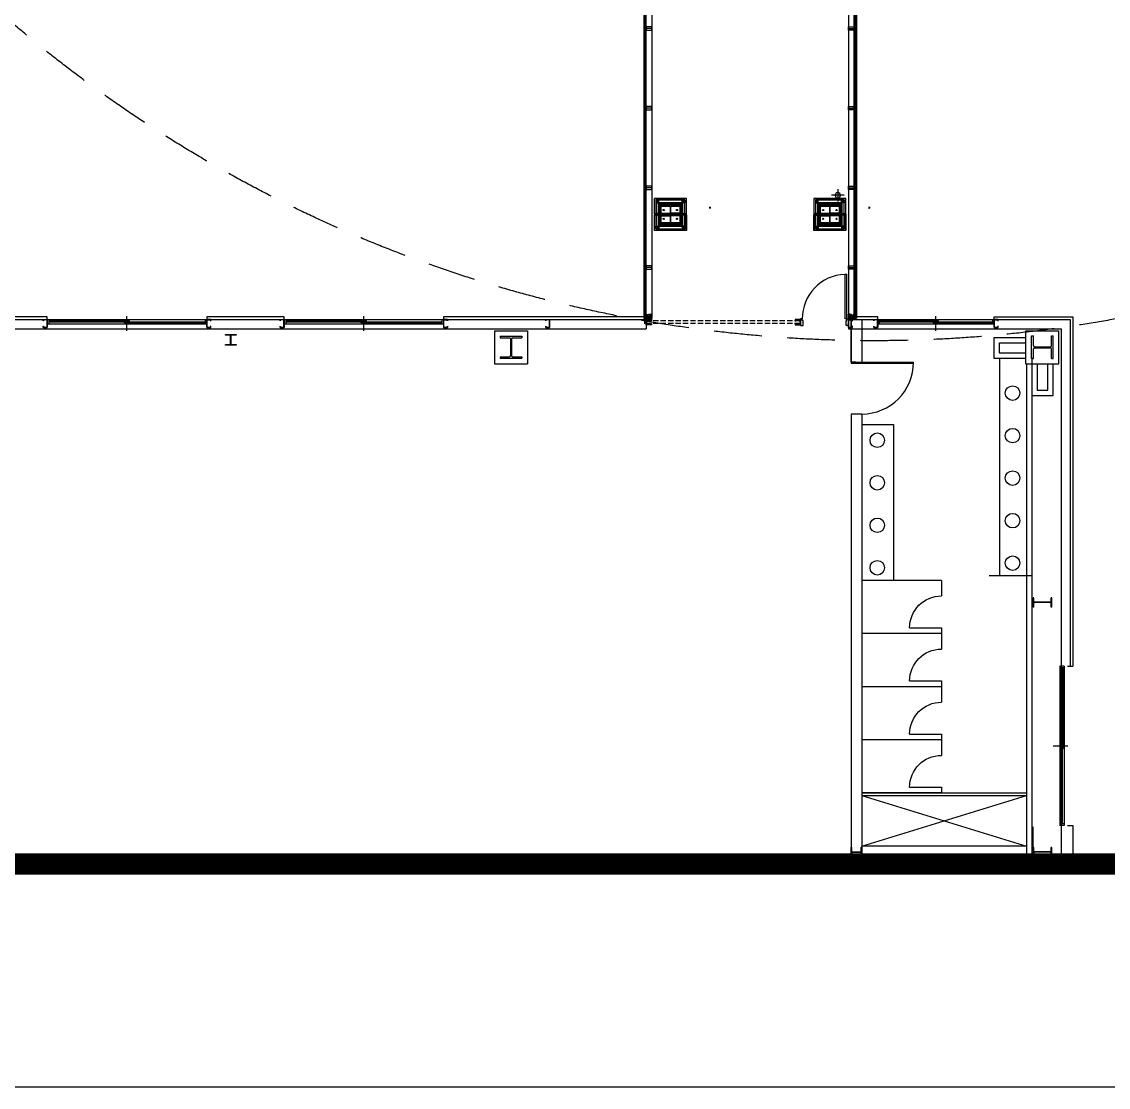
# Model space of a CAD drawing. Header units: millimetres. Extents: x 0 to 168200, y 0 to 118800.
# Drawn here: x 93320 to 113763, y 0 to 20051 of the extents above; entities that cross this region are included whole.
import ezdxf

# ---------------------------------------------------------------- set-up
doc = ezdxf.new("R2010")
doc.units = ezdxf.units.MM
doc.header["$LTSCALE"] = 200
for name, pattern in [('CEN-GAUN', [32.2, 30, -1, 0.2, -1]), ('DASH', [0.35, 0.25, -0.1]), ('HID', [2.3, 1.5, -0.8]), ('HIDDEN', [0.375, 0.25, -0.125])]:
    doc.linetypes.add(name, pattern=pattern)
for name, color, linetype in [('A-SCREW', 8, 'Continuous'), ('BACK', 8, 'Continuous'), ('CEN', 1, 'CEN-GAUN'), ('DIM', 7, 'Continuous'), ('XR-SHEET$0$XREF-Form$0$SHT', 5, 'Continuous')]:
    doc.layers.add(name, color=color, linetype=linetype)
doc.layers.add('XR-SHEET$0$XREF-Form$0$TEMP', color=171, linetype='Continuous', plot=False)

# ---------------------------------------------------------------- blocks, each defined once
blk = doc.blocks.new('XR-SHEET')
at = {"layer": 'XR-SHEET$0$XREF-Form$0$SHT'}
blk.add_lwpolyline([(0, 594), (841, 594), (841, 0), (0, 0)], close=True, dxfattribs=at)
at = {"layer": 'XR-SHEET$0$XREF-Form$0$SHT', "const_width": 2}
blk.add_lwpolyline([(46.5, 573), (819.5, 573), (819.5, 21), (46.5, 21)], close=True, dxfattribs=at)
at = {"layer": 'XR-SHEET$0$XREF-Form$0$TEMP'}
blk.add_line((561.75, 21), (561.75, 24.5), dxfattribs=at)
blk = doc.blocks.new('A-4-16')
at = {"layer": 'A-SCREW'}
for p, q in [((-2, -1), (-2, 0)), ((0, 5), (0, -18)), ((1, 0), (1, -1)), ((0, 0), (-2, -1)), ((0, 0), (-2, -1)), ((-2, -1), (-2, -1)), ((-2, -1), (-2, -1)), ((0, -1), (-2, -1)), ((2, -1), (-2, -2)), ((2, -1), (-2, -2)), ((0, -1), (-2, -1)), ((1, -1), (-2, -2)), ((-2, -1), (-2, -2)), ((-2, -2), (-2, -2)), ((-2, -2), (-2, -2)), ((1, -2), (-2, -2)), ((1, -2), (-2, -3)), ((-2, -2), (-2, -3)), ((-2, -3), (-2, -4)), ((-2, -3), (-2, -3)), ((-2, -3), (-2, -3)), ((2, -3), (-2, -3)), ((2, -3), (-2, -3)), ((1, -3), (-2, -3)), ((-2, -4), (-2, -4)), ((2, -4), (-2, -5)), ((2, -4), (-2, -4)), ((1, -4), (-2, -4)), ((1, -4), (-2, -5)), ((-2, -5), (-2, -5)), ((-2, -5), (-2, -5)), ((2, -5), (-2, -6)), ((2, -5), (-2, -6)), ((-2, -6), (-2, -5)), ((-2, -6), (-2, -6)), ((2, -6), (-2, -7)), ((2, -6), (-2, -7)), ((-2, -7), (-2, -7)), ((-2, -7), (-2, -7)), ((2, -7), (-2, -8)), ((2, -8), (-2, -8)), ((-2, -8), (-2, -8)), ((-2, -8), (-2, -8)), ((-2, -9), (-2, -10)), ((-2, -9), (-2, -9)), ((2, -9), (-2, -9)), ((2, -9), (-2, -9)), ((2, -10), (-2, -11)), ((2, -10), (-2, -11)), ((-2, -11), (-2, -10)), ((-2, -11), (-2, -12)), ((-2, -11), (-2, -11)), ((-2, -12), (0, -15)), ((1, -5), (-2, -6)), ((1, -5), (-2, -5)), ((-2, -6), (-2, -7)), ((1, -6), (-2, -7)), ((-2, -7), (-2, -8)), ((1, -7), (-2, -7)), ((1, -7), (-2, -8)), ((1, -8), (-2, -8)), ((-2, -8), (-2, -9)), ((1, -9), (-2, -9)), ((1, -9), (-2, -10)), ((-2, -10), (-2, -10)), ((1, -10), (-2, -11)), ((1, -10), (-2, -10)), ((2, -11), (-1, -12)), ((2, -11), (-2, -12)), ((1, -11), (-2, -12)), ((-2, -12), (0, -12)), ((1, -11), (0, -12)), ((1, -12), (0, -15)), ((1, -11), (1, -12)), ((2, -1), (1, -1)), ((2, -1), (1, -2)), ((2, -3), (1, -2)), ((1, -2), (1, -2)), ((2, -3), (1, -3)), ((1, -3), (1, -4)), ((2, -4), (1, -4)), ((2, -4), (1, -4)), ((1, -4), (1, -5)), ((2, -5), (1, -5)), ((2, -5), (1, -5)), ((1, -5), (1, -6)), ((2, -6), (1, -6)), ((2, -6), (1, -7)), ((1, -7), (1, -7)), ((2, -7), (1, -7)), ((2, -8), (1, -8)), ((1, -8), (1, -9)), ((2, -9), (1, -9)), ((2, -9), (1, -9)), ((1, -9), (1, -10)), ((1, -10), (1, -11)), ((2, -10), (1, -10)), ((2, -10), (1, -10)), ((2, -11), (1, -11)), ((2, -11), (1, -11))]:
    blk.add_line(p, q, dxfattribs=at)
for points in [[(-3, 2, 0.336479), (-4, 1), (-4, 0), (4, 0), (4, 1)], [(3, 2, 0.138717), (-3, 2)]]:
    blk.add_lwpolyline(points, format="xyb", dxfattribs=at)
blk.add_lwpolyline([(-3, 2), (-2, 2), (-2, 2), (-2, 2), (-2, 2), (-1, 2), (-1, 2), (-1, 2), (-1, 2), (-1, 2), (-1, 2), (0, 2), (0, 2), (-1, 1), (-1, 1), (-1, 1), (0, 1), (0, 1), (0, 1), (0, 1), (0, 1), (0, 1), (0, 1), (0, 1), (0, 1), (1, 1), (1, 1), (1, 1), (0, 2), (0, 2), (1, 2), (1, 2), (1, 2), (1, 2), (1, 2), (1, 2), (2, 2), (2, 2), (2, 2), (2, 2), (3, 2)], dxfattribs=at)
for centre, radius, start, end in [((2, 1), 1.3, 0.0233, 74.4114), ((-2, -1), 0.0925, 139.8661, 209.9246), ((-2, -2), 0.0925, 139.8661, 209.9246), ((-2, -3), 0.0925, 139.8661, 209.9246), ((-2, -4), 0.0925, 139.8661, 209.9246), ((-2, -6), 0.0925, 139.8661, 209.9246), ((-2, -7), 0.0925, 139.8661, 209.9246), ((-2, -8), 0.0925, 139.8661, 209.9246), ((-2, -9), 0.0925, 139.8661, 209.9246), ((-2, -11), 0.0925, 139.8661, 209.9246), ((0, 0), 0.0602, 310.7271, 69.3149), ((0, -15), 0.46, 215.1627, 324.8373), ((2, -1), 0.0925, 319.8661, 29.9246), ((2, -3), 0.0925, 319.8661, 29.9246), ((2, -4), 0.0925, 319.8661, 29.9246), ((2, -5), 0.0925, 319.8661, 29.9246), ((2, -6), 0.0925, 319.8661, 29.9246), ((2, -8), 0.0925, 319.8661, 29.9246), ((2, -9), 0.0925, 319.8661, 29.9246), ((2, -10), 0.0925, 319.8661, 29.9246), ((2, -11), 0.0925, 319.8661, 29.9246)]:
    blk.add_arc(centre, radius, start, end, dxfattribs=at)
blk = doc.blocks.new('SCREW-B')
at = {"layer": 'DIM', "color": 8}
for p, q in [((5, 4), (-5, 4)), ((-3, 1), (-5, 3)), ((0, 3), (-5, 3)), ((-2, -41), (-2, 0)), ((-2, 0), (2, 0)), ((0, -47), (0, 5)), ((0, 1), (0, 4)), ((0, 1), (0, 4)), ((5, 3), (0, 3)), ((0, 1), (0, 1)), ((3, 1), (5, 3)), ((-3, -4), (3, -2)), ((-3, -4), (-2, -4)), ((-3, -7), (3, -5)), ((-3, -7), (-2, -7)), ((-3, -10), (3, -8)), ((-3, -10), (-2, -10)), ((-3, -13), (3, -11)), ((-3, -13), (-2, -13)), ((-3, -16), (3, -14)), ((-3, -16), (-2, -16)), ((-3, -19), (3, -17)), ((-3, -19), (-2, -19)), ((-3, -22), (3, -20)), ((-3, -22), (-2, -22)), ((-3, -25), (3, -23)), ((-3, -25), (-2, -25)), ((-3, -28), (3, -26)), ((-3, -28), (-2, -28)), ((-3, -31), (3, -29)), ((-3, -31), (-2, -31)), ((-3, -34), (3, -32)), ((-3, -34), (-2, -34)), ((-3, -37), (3, -35)), ((-3, -37), (-2, -37)), ((-3, -40), (3, -38)), ((-3, -40), (-2, -40)), ((0, -46), (-2, -41)), ((0, -46), (0, -41)), ((0, -46), (2, -41)), ((2, -41), (1, -41)), ((2, -41), (2, 0)), ((3, -2), (2, -2)), ((3, -5), (2, -5)), ((3, -8), (2, -8)), ((3, -11), (2, -11)), ((3, -14), (2, -14)), ((3, -17), (2, -17)), ((3, -20), (2, -20)), ((3, -23), (2, -23)), ((3, -26), (2, -26)), ((3, -29), (2, -29)), ((3, -32), (2, -32)), ((3, -35), (2, -35)), ((3, -38), (2, -38))]:
    blk.add_line(p, q, dxfattribs=at)
for centre, radius, start, end in [((-5, 3), 0.373, 90, 270), ((-3, 0), 1, 0, 52.1992), ((3, 0), 1, 127.8008, 180), ((5, 3), 0.373, 270, 90), ((-5, -46), 5.25, 353.3209, 56.7319), ((0, -41), 0.402, 61.2297, 177.5689)]:
    blk.add_arc(centre, radius, start, end, dxfattribs=at)
blk = doc.blocks.new('A$C62aa0c7a')
at = {"layer": 'BACK'}
for points in [[(36, 145, 1.410664), (35, 144, -0.331679), (35, 144), (29, 126, -0.724863), (21, 126), (15, 144, -0.331679), (15, 144, 1.410664), (14, 145, -0.331679), (14, 145), (10, 145, 0.414214), (10, 145), (10, 143), (10, 143, -0.660282), (10, 142), (8, 139, -0.427111), (6, 139), (4, 142, -0.660282), (4, 143), (5, 143), (5, 145, 0.414214), (4, 145), (1, 145, -0.414214), (0, 145), (0, 148, -0.414214), (1, 148), (19, 148, -0.414214), (19, 148), (19, 145, -0.414214), (19, 145), (18, 145), (24, 127, 0.724863), (26, 127), (32, 145), (32, 145, -0.414214), (31, 145), (31, 148, -0.414214), (32, 148), (50, 148, -0.414214), (50, 148), (50, 145, -0.414214), (50, 145), (46, 145, 0.414214), (45, 145), (45, 143), (46, 143, -0.660282), (46, 142), (44, 139, -0.427111), (42, 139), (40, 142, -0.660282), (40, 143), (40, 143), (40, 145, 0.414214), (40, 145), (36, 145, -0.331679)], [(6, 136), (3, 139, 0.668179), (2, 139), (2, 128, 0.198912), (2, 127), (8, 121), (8, 121), (9, 121), (13, 117, -0.414214), (13, 115), (4, 106), (5, 106, -0.244698), (5, 105), (5, 104, -0.153915), (5, 104), (4, 104, -0.414214), (4, 104), (3, 104, 0.414214), (3, 104), (2, 104, 0.198912), (2, 103), (2, 97, 0.414214), (2, 96), (8, 96, 0.198912), (9, 97), (10, 97, 0.414214), (10, 98), (9, 99, -0.414214), (9, 99), (9, 99, -0.153915), (9, 100), (10, 100, -0.244698), (11, 100), (12, 99, -0.414214), (12, 97), (9, 95, -0.198912), (9, 95), (1, 95, -0.414214), (0, 96), (0, 104, -0.198912), (0, 104), (11, 115, 0.414214), (11, 116), (3, 124, 0.668179), (2, 124), (2, 119), (0, 119), (0, 127), (1, 127), (1, 143), (0, 143), (0, 145), (3, 145, -0.244698), (4, 145), (5, 143, -0.153915), (5, 143), (5, 143, -0.414214), (5, 143), (3, 143, 0.414214), (3, 142), (3, 142, 0.198912), (3, 141), (7, 137, 0.414214), (8, 137), (11, 141, 0.198912), (12, 142), (12, 142, 0.414214), (11, 143), (10, 143, -0.414214), (10, 143), (10, 143, -0.153915), (10, 143), (11, 145, -0.244698), (11, 145), (13, 145, -0.414214), (14, 144), (14, 142, -0.198912), (13, 141), (9, 136, -0.414214)], [(6, 136), (3, 139, 0.668179), (2, 139), (2, 128, 0.198912), (2, 127), (8, 121), (8, 121), (9, 121), (13, 117, -0.414214), (13, 115), (4, 106), (5, 106, -0.244698), (5, 105), (5, 104, -0.153915), (5, 104), (4, 104, -0.414214), (4, 104), (3, 104, 0.414214), (3, 104), (2, 104, 0.198912), (2, 103), (2, 97, 0.414214), (2, 96), (8, 96, 0.198912), (9, 97), (10, 97, 0.414214), (10, 98), (9, 99, -0.414214), (9, 99), (9, 99, -0.153915), (9, 100), (10, 100, -0.244698), (11, 100), (12, 99, -0.414214), (12, 97), (9, 95, -0.198912), (9, 95), (1, 95, -0.414214), (0, 96), (0, 104, -0.198912), (0, 104), (11, 115, 0.414214), (11, 116), (3, 124, 0.668179), (2, 124), (2, 119), (0, 119), (0, 127), (1, 127), (1, 143), (0, 143), (0, 145), (3, 145, -0.244698), (4, 145), (5, 143, -0.153915), (5, 143), (5, 143, -0.414214), (5, 143), (3, 143, 0.414214), (3, 142), (3, 142, 0.198912), (3, 141), (7, 137, 0.414214), (8, 137), (11, 141, 0.198912), (12, 142), (12, 142, 0.414214), (11, 143), (10, 143, -0.414214), (10, 143), (10, 143, -0.153915), (10, 143), (11, 145, -0.244698), (11, 145), (13, 145, -0.414214), (14, 144), (14, 142, -0.198912), (13, 141), (9, 136, -0.414214)], [(6, 10), (3, 8, -0.668179), (2, 8), (2, 19, -0.198912), (2, 19), (8, 25), (8, 26), (9, 26), (13, 30, 0.414214), (13, 32), (4, 40), (5, 41, 0.244698), (5, 41), (5, 43, 0.153915), (5, 43), (4, 43, 0.414214), (4, 43), (3, 42, -0.414214), (3, 42), (2, 43, -0.198912), (2, 44), (2, 50, -0.414214), (2, 50), (8, 50, -0.198912), (9, 50), (10, 49, -0.414214), (10, 49), (9, 48, 0.414214), (9, 47), (9, 47, 0.153915), (9, 47), (10, 47, 0.244698), (11, 47), (12, 48, 0.414214), (12, 49), (9, 52, 0.198912), (9, 52), (1, 52, 0.414214), (0, 51), (0, 43, 0.198912), (0, 42), (11, 31, -0.414214), (11, 30), (3, 22, -0.668179), (2, 23), (2, 27), (0, 27), (0, 19), (1, 19), (1, 4), (0, 4), (0, 2), (3, 2, 0.244698), (4, 2), (5, 3, 0.153915), (5, 3), (5, 4, 0.414214), (5, 4), (3, 4, -0.414214), (3, 4), (3, 5, -0.198912), (3, 5), (7, 9, -0.414214), (8, 9), (11, 5, -0.198912), (12, 5), (12, 4, -0.414214), (11, 4), (10, 4, 0.414214), (10, 4), (10, 3, 0.153915), (10, 3), (11, 2, 0.244698), (11, 2), (13, 2, 0.414214), (14, 3), (14, 5, 0.198912), (13, 6), (9, 10, 0.414214)], [(6, 10), (3, 8, -0.668179), (2, 8), (2, 19, -0.198912), (2, 19), (8, 25), (8, 26), (9, 26), (13, 30, 0.414214), (13, 32), (4, 40), (5, 41, 0.244698), (5, 41), (5, 43, 0.153915), (5, 43), (4, 43, 0.414214), (4, 43), (3, 42, -0.414214), (3, 42), (2, 43, -0.198912), (2, 44), (2, 50, -0.414214), (2, 50), (8, 50, -0.198912), (9, 50), (10, 49, -0.414214), (10, 49), (9, 48, 0.414214), (9, 47), (9, 47, 0.153915), (9, 47), (10, 47, 0.244698), (11, 47), (12, 48, 0.414214), (12, 49), (9, 52, 0.198912), (9, 52), (1, 52, 0.414214), (0, 51), (0, 43, 0.198912), (0, 42), (11, 31, -0.414214), (11, 30), (3, 22, -0.668179), (2, 23), (2, 27), (0, 27), (0, 19), (1, 19), (1, 4), (0, 4), (0, 2), (3, 2, 0.244698), (4, 2), (5, 3, 0.153915), (5, 3), (5, 4, 0.414214), (5, 4), (3, 4, -0.414214), (3, 4), (3, 5, -0.198912), (3, 5), (7, 9, -0.414214), (8, 9), (11, 5, -0.198912), (12, 5), (12, 4, -0.414214), (11, 4), (10, 4, 0.414214), (10, 4), (10, 3, 0.153915), (10, 3), (11, 2, 0.244698), (11, 2), (13, 2, 0.414214), (14, 3), (14, 5, 0.198912), (13, 6), (9, 10, 0.414214)], [(36, 2, -1.410664), (35, 2, 0.331679), (35, 2), (29, 20, 0.724863), (21, 20), (15, 2, 0.331679), (15, 2, -1.410664), (14, 2, 0.331679), (14, 2), (10, 2, -0.414214), (10, 2), (10, 4), (10, 4, 0.660282), (10, 5), (8, 8, 0.427111), (6, 8), (4, 5, 0.660282), (4, 4), (5, 4), (5, 2, -0.414214), (4, 2), (1, 2, 0.414214), (0, 1), (0, -1, 0.414214), (1, -2), (19, -2, 0.414214), (19, -1), (19, 1, 0.414214), (19, 2), (18, 2), (24, 19, -0.724863), (26, 19), (32, 2), (32, 2, 0.414214), (31, 1), (31, -1, 0.414214), (32, -2), (50, -2, 0.414214), (50, -1), (50, 1, 0.414214), (50, 2), (46, 2, -0.414214), (45, 2), (45, 4), (46, 4, 0.660282), (46, 5), (44, 8, 0.427111), (42, 8), (40, 5, 0.660282), (40, 4), (40, 4), (40, 2, -0.414214), (40, 2), (36, 2, 0.331679)], [(10, 101), (8, 99), (9, 99, -0.621034), (9, 98), (4, 98, -0.494593), (3, 99), (3, 104, -0.621034), (4, 104), (4, 104), (6, 105, 0.414214), (6, 105), (5, 106, -0.414214), (5, 107), (5, 107, -0.414214), (5, 107), (14, 98, -0.414214), (14, 95), (12, 93, 0.424261), (12, 83, 0.394342), (38, 83, 0.424202), (38, 93), (36, 95, -0.414214), (36, 98), (45, 107, -0.414214), (45, 107), (46, 107, -0.414214), (46, 106), (45, 105, 0.414214), (45, 105), (46, 104), (46, 104, -0.621034), (47, 104), (47, 99, -0.494593), (46, 98), (41, 98, -0.621034), (41, 99), (42, 99), (40, 101, 0.414214), (40, 101), (37, 97, 0.414214), (37, 96), (39, 94, -0.422727), (38, 82, -0.394343), (12, 82, -0.424261), (12, 94), (14, 96, 0.414214), (14, 97), (10, 101, 0.414214)], [(8, 141), (8, 140, -0.592225), (7, 140), (6, 141), (6, 145, -0.414214), (7, 145), (8, 145, -0.414214), (8, 145)], [(8, 5), (8, 6, 0.592225), (7, 6), (6, 5), (6, 2, 0.414214), (7, 2), (8, 2, 0.414214), (8, 2)], [(44, 136), (47, 139, -0.668179), (48, 139), (48, 128, -0.198912), (48, 127), (42, 121), (42, 121), (41, 121), (37, 117, 0.414214), (37, 115), (46, 106), (45, 106, 0.244698), (45, 105), (45, 104, 0.153915), (45, 104), (46, 104, 0.414214), (46, 104), (47, 104, -0.414214), (47, 104), (48, 104, -0.198912), (49, 103), (49, 97, -0.414214), (48, 96), (42, 96, -0.198912), (41, 97), (40, 97, -0.414214), (40, 98), (41, 99, 0.414214), (41, 99), (41, 99, 0.153915), (41, 100), (40, 100, 0.244698), (39, 100), (38, 99, 0.414214), (38, 97), (41, 95, 0.198912), (41, 95), (49, 95, 0.414214), (50, 96), (50, 104, 0.198912), (50, 104), (39, 115, -0.414214), (39, 116), (47, 124, -0.668179), (49, 124), (49, 119), (50, 119), (50, 127), (49, 127), (49, 143), (50, 143), (50, 145), (47, 145, 0.244698), (46, 145), (45, 143, 0.153915), (45, 143), (45, 143, 0.414214), (46, 143), (47, 143, -0.414214), (47, 142), (47, 142, -0.198912), (47, 141), (43, 137, -0.414214), (42, 137), (39, 141, -0.198912), (38, 142), (38, 142, -0.414214), (39, 143), (40, 143, 0.414214), (40, 143), (40, 143, 0.153915), (40, 143), (39, 145, 0.244698), (39, 145), (37, 145, 0.414214), (36, 144), (36, 142, 0.198912), (37, 141), (41, 136, 0.414214)], [(44, 136), (47, 139, -0.668179), (48, 139), (48, 128, -0.198912), (48, 127), (42, 121), (42, 121), (41, 121), (37, 117, 0.414214), (37, 115), (46, 106), (45, 106, 0.244698), (45, 105), (45, 104, 0.153915), (45, 104), (46, 104, 0.414214), (46, 104), (47, 104, -0.414214), (47, 104), (48, 104, -0.198912), (49, 103), (49, 97, -0.414214), (48, 96), (42, 96, -0.198912), (41, 97), (40, 97, -0.414214), (40, 98), (41, 99, 0.414214), (41, 99), (41, 99, 0.153915), (41, 100), (40, 100, 0.244698), (39, 100), (38, 99, 0.414214), (38, 97), (41, 95, 0.198912), (41, 95), (49, 95, 0.414214), (50, 96), (50, 104, 0.198912), (50, 104), (39, 115, -0.414214), (39, 116), (47, 124, -0.668179), (49, 124), (49, 119), (50, 119), (50, 127), (49, 127), (49, 143), (50, 143), (50, 145), (47, 145, 0.244698), (46, 145), (45, 143, 0.153915), (45, 143), (45, 143, 0.414214), (46, 143), (47, 143, -0.414214), (47, 142), (47, 142, -0.198912), (47, 141), (43, 137, -0.414214), (42, 137), (39, 141, -0.198912), (38, 142), (38, 142, -0.414214), (39, 143), (40, 143, 0.414214), (40, 143), (40, 143, 0.153915), (40, 143), (39, 145, 0.244698), (39, 145), (37, 145, 0.414214), (36, 144), (36, 142, 0.198912), (37, 141), (41, 136, 0.414214)], [(44, 10), (47, 8, 0.668179), (48, 8), (48, 19, 0.198912), (48, 19), (42, 25), (42, 26), (41, 26), (37, 30, -0.414214), (37, 32), (46, 40), (45, 41, -0.244698), (45, 41), (45, 43, -0.153915), (45, 43), (46, 43, -0.414214), (46, 43), (47, 42, 0.414214), (47, 42), (48, 43, 0.198912), (49, 44), (49, 50, 0.414214), (48, 50), (42, 50, 0.198912), (41, 50), (40, 49, 0.414214), (40, 49), (41, 48, -0.414214), (41, 47), (41, 47, -0.153915), (41, 47), (40, 47, -0.244698), (39, 47), (38, 48, -0.414214), (38, 49), (41, 52, -0.198912), (41, 52), (49, 52, -0.414214), (50, 51), (50, 43, -0.198912), (50, 42), (39, 31, 0.414214), (39, 30), (47, 22, 0.668179), (49, 23), (49, 27), (50, 27), (50, 19), (49, 19), (49, 4), (50, 4), (50, 2), (47, 2, -0.244698), (46, 2), (45, 3, -0.153915), (45, 3), (45, 4, -0.414214), (46, 4), (47, 4, 0.414214), (47, 4), (47, 5, 0.198912), (47, 5), (43, 9, 0.414214), (42, 9), (39, 5, 0.198912), (38, 5), (38, 4, 0.414214), (39, 4), (40, 4, -0.414214), (40, 4), (40, 3, -0.153915), (40, 3), (39, 2, -0.244698), (39, 2), (37, 2, -0.414214), (36, 3), (36, 5, -0.198912), (37, 6), (41, 10, -0.414214)], [(44, 10), (47, 8, 0.668179), (48, 8), (48, 19, 0.198912), (48, 19), (42, 25), (42, 26), (41, 26), (37, 30, -0.414214), (37, 32), (46, 40), (45, 41, -0.244698), (45, 41), (45, 43, -0.153915), (45, 43), (46, 43, -0.414214), (46, 43), (47, 42, 0.414214), (47, 42), (48, 43, 0.198912), (49, 44), (49, 50, 0.414214), (48, 50), (42, 50, 0.198912), (41, 50), (40, 49, 0.414214), (40, 49), (41, 48, -0.414214), (41, 47), (41, 47, -0.153915), (41, 47), (40, 47, -0.244698), (39, 47), (38, 48, -0.414214), (38, 49), (41, 52, -0.198912), (41, 52), (49, 52, -0.414214), (50, 51), (50, 43, -0.198912), (50, 42), (39, 31, 0.414214), (39, 30), (47, 22, 0.668179), (49, 23), (49, 27), (50, 27), (50, 19), (49, 19), (49, 4), (50, 4), (50, 2), (47, 2, -0.244698), (46, 2), (45, 3, -0.153915), (45, 3), (45, 4, -0.414214), (46, 4), (47, 4, 0.414214), (47, 4), (47, 5, 0.198912), (47, 5), (43, 9, 0.414214), (42, 9), (39, 5, 0.198912), (38, 5), (38, 4, 0.414214), (39, 4), (40, 4, -0.414214), (40, 4), (40, 3, -0.153915), (40, 3), (39, 2, -0.244698), (39, 2), (37, 2, -0.414214), (36, 3), (36, 5, -0.198912), (37, 6), (41, 10, -0.414214)], [(44, 145, 0.414214), (44, 145), (42, 145, 0.414214), (42, 145), (42, 141), (42, 140, 0.592225), (43, 140), (44, 141)], [(44, 2, -0.414214), (44, 2), (42, 2, -0.414214), (42, 2), (42, 5), (42, 6, -0.592225), (43, 6), (44, 5)]]:
    blk.add_lwpolyline(points, format="xyb", close=True, dxfattribs=at)
for points in [[(9, 102, -0.414214), (9, 101), (7, 100), (5, 99, -0.608275), (4, 101), (5, 102), (6, 104, -0.414214), (7, 104), (9, 102)], [(41, 102, 0.414214), (41, 101), (43, 100), (45, 99, 0.608275), (46, 101), (45, 102), (44, 104, 0.414214), (43, 104), (41, 102)]]:
    blk.add_lwpolyline(points, format="xyb", dxfattribs=at)
at = {"layer": 'BACK', "xscale": -0.9999999999999998, "rotation": 45.00000006573587}
blk.add_blockref('SCREW-B', (41, 121), dxfattribs=at)
at = {"layer": 'BACK', "rotation": 134.999999934264}
blk.add_blockref('SCREW-B', (44, 26), dxfattribs=at)
blk = doc.blocks.new('CABBAR-CEN')
at = {"layer": 'BACK'}
for p, q in [((-30, 150), (30, 150)), ((-30, 150), (-30, 130)), ((-30, 130), (30, 130)), ((0, 106), (0, 130)), ((30, 130), (30, 150))]:
    blk.add_line(p, q, dxfattribs=at)
blk.add_lwpolyline([(30, 0), (-30, 0), (-30, 106), (30, 106)], close=True, dxfattribs=at)
blk = doc.blocks.new('BR-WDW')
at = {"layer": 'BACK', "linetype": 'Continuous'}
for p, q in [((-150, 28020), (-150, 60)), ((0, 28020), (0, 60))]:
    blk.add_line(p, q, dxfattribs=at)
at = {"layer": 'BACK', "linetype": 'Continuous', "ltscale": 2}
for p, q in [((-44, 120), (-44, 28020)), ((-20, 120), (-20, 28020))]:
    blk.add_line(p, q, dxfattribs=at)
at = {"layer": 'BACK'}
for p, q in [((-150, 26515), (0, 26515)), ((-150, 25015), (0, 25015)), ((-150, 23515), (0, 23515)), ((-150, 22015), (0, 22015)), ((-150, 20515), (0, 20515)), ((-150, 19015), (0, 19015)), ((-150, 17515), (0, 17515)), ((-150, 16015), (0, 16015)), ((-150, 14515), (0, 14515)), ((-150, 13015), (0, 13015)), ((-150, 11515), (0, 11515)), ((-150, 10015), (0, 10015)), ((-150, 8515), (0, 8515)), ((-150, 7015), (0, 7015)), ((-150, 5515), (0, 5515)), ((-150, 4015), (0, 4015)), ((-150, 2515), (0, 2515)), ((-150, 1015), (0, 1015)), ((-150, 60), (0, 60))]:
    blk.add_line(p, q, dxfattribs=at)
for points in [[(-150, 28080), (0, 28080), (0, 28020), (-150, 28020)], [(-150, 60), (-150, 120), (0, 120), (0, 60)]]:
    blk.add_lwpolyline(points, close=True, dxfattribs=at)
at = {"layer": 'BACK', "rotation": 270}
for p in [(-150, 26515), (-150, 25015), (-150, 23515), (-150, 22015), (-150, 20515), (-150, 19015), (-150, 17515), (-150, 16015), (-150, 14515), (-150, 13015), (-150, 11515), (-150, 10015), (-150, 8515), (-150, 7015), (-150, 5515), (-150, 4015), (-150, 2515), (-150, 1015)]:
    blk.add_blockref('CABBAR-CEN', p, dxfattribs=at)
blk = doc.blocks.new('S-SC21')
at = {"layer": 'BACK'}
for points in [[(-225, 225), (225, 225), (225, -225), (-225, -225)], [(-200, 200), (200, 200), (200, -200), (-200, -200)], [(-175, 175), (175, 175), (175, -175), (-175, -175)], [(-175, 9.5), (-6, 9.5), (-6, -9.5), (-175, -9.5)], [(6, 9.5), (175, 9.5), (175, -9.5), (6, -9.5)]]:
    blk.add_lwpolyline(points, close=True, dxfattribs=at)
blk.add_lwpolyline([(-175, -175), (175, -175), (175, -156), (25.25, -156, -0.41421356), (6, -136.75), (6, 136.75, -0.41421356), (25.25, 156), (175, 156), (175, 175), (-175, 175), (-175, 156), (-25.25, 156, -0.41421356), (-6, 136.75), (-6, -136.75, -0.41421356), (-25.25, -156), (-175, -156)], format="xyb", close=True, dxfattribs=at)
for centre in [(-125, 82.75), (125, 82.75), (-125, -82.75), (125, -82.75)]:
    blk.add_circle(centre, 12, dxfattribs=at)
blk = doc.blocks.new('x-stu-2Fcol')
at = {"layer": 'BACK'}
for p in [(64000, -69500), (67000, -69500)]:
    blk.add_blockref('S-SC21', p, dxfattribs=at)
blk = doc.blocks.new('SHUTT-1')
at = {"layer": 'BACK'}
blk.add_line((67320, -71467), (67320, -70627), dxfattribs=at)
at = {"layer": 'BACK', "ltscale": 200}
for p, q in [((63515, -71480), (63515, -71560)), ((63545, -71480), (63545, -71560))]:
    blk.add_line(p, q, dxfattribs=at)
at = {"layer": 'BACK', "linetype": 'DASH', "ltscale": 2}
for p, q in [((66435, -71505), (63560, -71505)), ((66435, -71555), (63560, -71555))]:
    blk.add_line(p, q, dxfattribs=at)
at = {"layer": 'BACK', "ltscale": 0.5}
for p, q in [((63645, -71500), (63635, -71500)), ((66350, -71500), (66360, -71500)), ((63645, -71560), (63635, -71560)), ((66350, -71560), (66360, -71560))]:
    blk.add_line(p, q, dxfattribs=at)
at = {"layer": 'BACK'}
for points in [[(67320, -71467), (67285, -71467), (67285, -70627), (67320, -70627)], [(66450, -71592), (66495, -71592), (66495, -71592), (66495, -71592), (66495, -71497), (66480, -71497), (66480, -71467), (66450, -71467), (66450, -71592)], [(67350, -71592), (67305, -71592), (67305, -71592), (67305, -71592), (67305, -71497), (67320, -71497), (67320, -71467), (67350, -71467), (67350, -71592)]]:
    blk.add_lwpolyline(points, dxfattribs=at)
at = {"layer": 'BACK', "ltscale": 0.5}
for points in [[(63645, -71560), (63645, -71580), (63545, -71580), (63545, -71480), (63645, -71480), (63645, -71500)], [(63635, -71560), (63635, -71570), (63555, -71570), (63555, -71490), (63635, -71490), (63635, -71500)], [(66350, -71560), (66350, -71580), (66450, -71580), (66450, -71480), (66350, -71480), (66350, -71500)], [(66360, -71560), (66360, -71570), (66440, -71570), (66440, -71490), (66360, -71490), (66360, -71500)]]:
    blk.add_lwpolyline(points, dxfattribs=at)
at = {"layer": 'BACK', "ltscale": 200}
blk.add_lwpolyline([(67425, -71505), (67425, -71480), (67350, -71480), (67350, -71630), (67425, -71630), (67425, -71605), (67422, -71605), (67422, -71627), (67353, -71627), (67353, -71483), (67422, -71483), (67422, -71505)], close=True, dxfattribs=at)
at = {"layer": 'BACK'}
blk.add_arc((67317, -71464), 837, 92.1759, 180.2618, dxfattribs=at)
blk = doc.blocks.new('%%P150RD')
at = {"layer": 'BACK'}
for p, q in [((-175, 0), (175, 0)), ((0, 175), (0, -175))]:
    blk.add_line(p, q, dxfattribs=at)
blk.add_circle((0, 0), 75, dxfattribs=at)
blk = doc.blocks.new('화장실')
at = {"layer": 'BACK', "ltscale": 200}
for p, q in [((-1500, 0), (0, 0)), ((-1500, 0), (-1500, -292)), ((0, 0), (0, -1000)), ((-1500, -892), (-1500, -1000)), ((-900, -892), (-1500, -892)), ((-1500, -1000), (0, -1000))]:
    blk.add_line(p, q, dxfattribs=at)
blk.add_arc((-1500, -892), 600, 0, 90, dxfattribs=at)

msp = doc.modelspace()

# ---------------------------------------------------------------- linework, layer by layer
at = {"layer": 'BACK'}
for p, q in [((105257.3, 16692.7), (105302.7, 16647.3)), ((105302.7, 16692.7), (105257.3, 16647.3)), ((105792.7, 16692.7), (105747.3, 16647.3)), ((105747.3, 16692.7), (105792.7, 16647.3)), ((108257.3, 16692.7), (108302.7, 16647.3)), ((108302.7, 16692.7), (108257.3, 16647.3)), ((108792.7, 16692.7), (108747.3, 16647.3)), ((108747.3, 16692.7), (108792.7, 16647.3)), ((105225, 16432.5), (105245.5, 16432.5)), ((105225, 16417.5), (105245.5, 16417.5)), ((105250, 16417.5), (105250, 16414.5)), ((105257.3, 16437.7), (105282.7, 16412.3)), ((105282.7, 16437.7), (105257.3, 16412.3)), ((105305, 16450), (105518.5, 16450)), ((105305, 16400), (105518.5, 16400)), ((105745, 16450), (105531.5, 16450)), ((105745, 16400), (105531.5, 16400)), ((105792.7, 16437.7), (105767.3, 16412.3)), ((105767.3, 16437.7), (105792.7, 16412.3)), ((105800, 16417.5), (105800, 16414.5)), ((105825, 16432.5), (105804.5, 16432.5)), ((105825, 16417.5), (105804.5, 16417.5)), ((108225, 16432.5), (108245.5, 16432.5)), ((108225, 16417.5), (108245.5, 16417.5)), ((108250, 16417.5), (108250, 16414.5)), ((108257.3, 16437.7), (108282.7, 16412.3)), ((108282.7, 16437.7), (108257.3, 16412.3)), ((108305, 16450), (108518.5, 16450)), ((108305, 16400), (108518.5, 16400)), ((108745, 16450), (108531.5, 16450)), ((108745, 16400), (108531.5, 16400)), ((108792.7, 16437.7), (108767.3, 16412.3)), ((108767.3, 16437.7), (108792.7, 16412.3)), ((108800, 16417.5), (108800, 16414.5)), ((108825, 16432.5), (108804.5, 16432.5)), ((108825, 16417.5), (108804.5, 16417.5)), ((105257.3, 16157.3), (105302.7, 16202.7)), ((105302.7, 16157.3), (105257.3, 16202.7)), ((105792.7, 16157.3), (105747.3, 16202.7)), ((105747.3, 16157.3), (105792.7, 16202.7)), ((108257.3, 16157.3), (108302.7, 16202.7)), ((108302.7, 16157.3), (108257.3, 16202.7)), ((108792.7, 16157.3), (108747.3, 16202.7)), ((108747.3, 16157.3), (108792.7, 16202.7)), ((105070, 14445), (105070, 14275)), ((12175, 14275), (105070, 14275)), ((108875, 14275), (112875, 14275)), ((112875, 14275), (112875, 4225))]:
    msp.add_line(p, q, dxfattribs=at)
at = {"layer": 'BACK', "ltscale": 200}
for p, q in [((93800.3, 14445), (93800.3, 14365)), ((93800.3, 14445), (96800.3, 14445)), ((93800.3, 14365), (96800.3, 14365)), ((93830.3, 14445), (93830.3, 14365)), ((93830.3, 14425), (95350.3, 14425)), ((93830.3, 14405), (96770.3, 14405)), ((95250.3, 14385), (95250.3, 14405)), ((95250.3, 14385), (96770.3, 14385)), ((95300.3, 14235.7), (95300.3, 14511)), ((95350.3, 14405), (95350.3, 14425)), ((96770.3, 14445), (96770.3, 14365)), ((96800.3, 14445), (96800.3, 14365)), ((98256.1, 14445), (98256.1, 14365)), ((98256.1, 14445), (101256.1, 14445)), ((98256.1, 14365), (101256.1, 14365)), ((98286.1, 14445), (98286.1, 14365)), ((98286.1, 14425), (99806.1, 14425)), ((98286.1, 14405), (101226.1, 14405)), ((99706.1, 14385), (99706.1, 14405)), ((99706.1, 14385), (101226.1, 14385)), ((99756.1, 14235.7), (99756.1, 14511)), ((99806.1, 14405), (99806.1, 14425)), ((101226.1, 14445), (101226.1, 14365)), ((101256.1, 14445), (101256.1, 14365)), ((108875, 14495), (108875, 14275)), ((108925, 13643.7), (108925, 14445)), ((108925, 14445), (108925, 13623.7)), ((109125, 14445), (109125, 13623.7)), ((109425, 14445), (109425, 14365)), ((109425, 14445), (111615, 14445)), ((109425, 14365), (111615, 14365)), ((109455, 14445), (109455, 14365)), ((109455, 14425), (110570, 14425)), ((109455, 14405), (111585, 14405)), ((110470, 14385), (110470, 14405)), ((110470, 14385), (111585, 14385)), ((110520, 14235.7), (110520, 14511)), ((110570, 14405), (110570, 14425)), ((111585, 14445), (111585, 14365)), ((111615, 14445), (111615, 14365)), ((113095, 14495), (113095, 7925)), ((102215, 14235), (102835, 14235)), ((102215, 14235), (102215, 13615)), ((102835, 14235), (102835, 13615)), ((111615, 13711), (111615, 14111)), ((111615, 14111), (112215, 14111)), ((112215, 13615), (112215, 14235)), ((112215, 14235), (112835, 14235)), ((112835, 13615), (112835, 14235)), ((111715, 13811), (111715, 14011)), ((111715, 14011), (112215, 14011)), ((112215, 13711), (111615, 13711)), ((112215, 13811), (111715, 13811)), ((111715, 13711), (111715, 9625)), ((112325, 13725), (112325, 12877.1)), ((102215, 13615), (102835, 13615)), ((109016, 13643.7), (108925, 13643.7)), ((108925, 13623.7), (110100, 13623.7)), ((109016, 13643.7), (110100, 13643.7)), ((112215, 13615), (112835, 13615)), ((112225, 13615), (112225, 4225)), ((112325, 13615), (112325, 4225)), ((112425, 13615), (112425, 13115)), ((112625, 13115), (112625, 13615)), ((112725, 13015), (112725, 13615)), ((112425, 13115), (112625, 13115)), ((112325, 13015), (112725, 13015)), ((108925, 12668.7), (108925, 4225)), ((109125, 12668.7), (108925, 12668.7)), ((109125, 12668.7), (109125, 5361)), ((109125, 12668.7), (109125, 4225)), ((109125, 12468.7), (109725, 12468.7)), ((109725, 12468.7), (109725, 9537.5)), ((112325, 9625), (111524.5, 9625)), ((112325, 8525), (112325, 6025)), ((112935, 7925), (112855, 7925)), ((112855, 7925), (112855, 4925)), ((112935, 7895), (112855, 7895)), ((112895, 7895), (112895, 4955)), ((112915, 7895), (112915, 6375)), ((112935, 7925), (112935, 4925)), ((112995, 7925), (113095, 7925)), ((112725.7, 6425), (113001, 6425)), ((112875, 6475), (112875, 4955)), ((112875, 6475), (112895, 6475)), ((112895, 6375), (112915, 6375)), ((110625, 5537.5), (109125, 5537.5)), ((109125, 5537.5), (112225, 5537.5)), ((109125, 5487.5), (112225, 5487.5)), ((112935, 4955), (112855, 4955)), ((112935, 4925), (112855, 4925)), ((112995, 4925), (113095, 4925)), ((113095, 4925), (113095, 4225)), ((112225, 4537.5), (109125, 4537.5)), ((112225, 4337.5), (109125, 4337.5)), ((108925, 4245), (108925, 4225))]:
    msp.add_line(p, q, dxfattribs=at)
at = {"layer": 'BACK', "ltscale": 100}
for p, q in [((102322.5, 14132), (102322.5, 14104)), ((102322.5, 14132), (102727.5, 14132)), ((102727.5, 14132), (102727.5, 14104)), ((112321.5, 13711), (112321.5, 14139)), ((112321.5, 14139), (112356.5, 14139)), ((112356.5, 13957), (112356.5, 14139)), ((112693.5, 13957), (112693.5, 14139)), ((112693.5, 14139), (112728.5, 14139)), ((112728.5, 13711), (112728.5, 14139)), ((102322.5, 14104), (102494, 14104)), ((102516, 14082), (102516, 13768)), ((102534, 14082), (102534, 13768)), ((102556, 14104), (102727.5, 14104)), ((112378.5, 13935), (112671.5, 13935)), ((112378.5, 13915), (112671.5, 13915)), ((102322.5, 13746), (102322.5, 13718)), ((102322.5, 13746), (102494, 13746)), ((102322.5, 13718), (102727.5, 13718)), ((102556, 13746), (102727.5, 13746)), ((102727.5, 13746), (102727.5, 13718)), ((112321.5, 13711), (112356.5, 13711)), ((112356.5, 13711), (112356.5, 13893)), ((112693.5, 13711), (112693.5, 13893)), ((112693.5, 13711), (112728.5, 13711)), ((112361, 9212.5), (112350, 9212.5)), ((112350, 9037.5), (112350, 9212.5)), ((112361, 9142.5), (112361, 9212.5)), ((112689, 9142.5), (112689, 9212.5)), ((112700, 9212.5), (112689, 9212.5)), ((112700, 9037.5), (112700, 9212.5)), ((112361, 9037.5), (112350, 9037.5)), ((112361, 9037.5), (112361, 9107.5)), ((112675, 9128.5), (112375, 9128.5)), ((112675, 9121.5), (112375, 9121.5)), ((112689, 9037.5), (112689, 9107.5)), ((112700, 9037.5), (112689, 9037.5)), ((108937, 4521), (108925, 4521)), ((108925, 4321), (108925, 4521)), ((108937, 4438), (108937, 4521)), ((109113, 4438), (109113, 4521)), ((109125, 4521), (109113, 4521)), ((109125, 4321), (109125, 4521)), ((112361, 4512.5), (112350, 4512.5)), ((112350, 4337.5), (112350, 4512.5)), ((112361, 4442.5), (112361, 4512.5)), ((112689, 4442.5), (112689, 4512.5)), ((112700, 4512.5), (112689, 4512.5)), ((112700, 4337.5), (112700, 4512.5)), ((108937, 4321), (108925, 4321)), ((108937, 4321), (108937, 4404)), ((109100, 4425), (108950, 4425)), ((109100, 4417), (108950, 4417)), ((109113, 4321), (109113, 4404)), ((109125, 4321), (109113, 4321)), ((112361, 4337.5), (112350, 4337.5)), ((112361, 4337.5), (112361, 4407.5)), ((112675, 4428.5), (112375, 4428.5)), ((112675, 4421.5), (112375, 4421.5)), ((112689, 4337.5), (112689, 4407.5)), ((112700, 4337.5), (112689, 4337.5))]:
    msp.add_line(p, q, dxfattribs=at)
at = {"layer": 'BACK', "linetype": 'HIDDEN', "ltscale": 200}
for p, q in [((109125, 5487.5), (112225, 4537.5)), ((109125, 4537.5), (112225, 5487.5))]:
    msp.add_line(p, q, dxfattribs=at)
at = {"layer": 'BACK'}
for points in [[(105825, 16432.5), (105825, 16725), (105225, 16725), (105225, 16432.5), (105250, 16432.5), (105250, 16432.5), (105250, 16432.5), (105250, 16432.5), (105250, 16432.5), (105250, 16432.5), (105250, 16435.5), (105228, 16435.5), (105228, 16722), (105822, 16722), (105822, 16435.5), (105800, 16435.5), (105800, 16432.5), (105825, 16432.5)], [(108825, 16432.5), (108825, 16725), (108225, 16725), (108225, 16432.5), (108250, 16432.5), (108250, 16432.5), (108250, 16432.5), (108250, 16432.5), (108250, 16432.5), (108250, 16432.5), (108250, 16435.5), (108228, 16435.5), (108228, 16722), (108822, 16722), (108822, 16435.5), (108800, 16435.5), (108800, 16432.5), (108825, 16432.5)], [(105225, 16417.5), (105250, 16417.5), (105250, 16417.5), (105250, 16417.5), (105250, 16417.5), (105250, 16417.5), (105250, 16417.5), (105250, 16414.5), (105228, 16414.5), (105228, 16128), (105822, 16128), (105822, 16414.5), (105800, 16414.5), (105800, 16417.5), (105825, 16417.5), (105825, 16125), (105225, 16125), (105225, 16417.5)], [(105255, 16425), (105255, 16437.5), (105230, 16437.5), (105230, 16444.5), (105228, 16444.5), (105228, 16435.5), (105253, 16435.5), (105253, 16425), (105255, 16425)], [(105255, 16425), (105255, 16412.5), (105230, 16412.5), (105230, 16405.5), (105228, 16405.5), (105228, 16414.5), (105253, 16414.5), (105253, 16425), (105255, 16425)], [(105795, 16425), (105795, 16437.5), (105820, 16437.5), (105820, 16444.5), (105822, 16444.5), (105822, 16435.5), (105797, 16435.5), (105797, 16425), (105795, 16425)], [(105795, 16425), (105795, 16412.5), (105820, 16412.5), (105820, 16405.5), (105822, 16405.5), (105822, 16414.5), (105797, 16414.5), (105797, 16425), (105795, 16425)], [(108225, 16417.5), (108250, 16417.5), (108250, 16417.5), (108250, 16417.5), (108250, 16417.5), (108250, 16417.5), (108250, 16417.5), (108250, 16414.5), (108228, 16414.5), (108228, 16128), (108822, 16128), (108822, 16414.5), (108800, 16414.5), (108800, 16417.5), (108825, 16417.5), (108825, 16125), (108225, 16125), (108225, 16417.5)], [(108255, 16425), (108255, 16437.5), (108230, 16437.5), (108230, 16444.5), (108228, 16444.5), (108228, 16435.5), (108253, 16435.5), (108253, 16425), (108255, 16425)], [(108255, 16425), (108255, 16412.5), (108230, 16412.5), (108230, 16405.5), (108228, 16405.5), (108228, 16414.5), (108253, 16414.5), (108253, 16425), (108255, 16425)], [(108795, 16425), (108795, 16437.5), (108820, 16437.5), (108820, 16444.5), (108822, 16444.5), (108822, 16435.5), (108797, 16435.5), (108797, 16425), (108795, 16425)], [(108795, 16425), (108795, 16412.5), (108820, 16412.5), (108820, 16405.5), (108822, 16405.5), (108822, 16414.5), (108797, 16414.5), (108797, 16425), (108795, 16425)], [(111615, 14445), (113045, 14445), (113045, 7925)]]:
    msp.add_lwpolyline(points, dxfattribs=at)
for points in [[(105795, 16155), (105795, 16695), (105255, 16695), (105255, 16155)], [(105255, 16645), (105305, 16645), (105305, 16695), (105255, 16695)], [(105257.3, 16647.3), (105302.7, 16647.3), (105302.7, 16692.7), (105257.3, 16692.7)], [(105745, 16205), (105745, 16645), (105305, 16645), (105305, 16205)], [(105795, 16645), (105745, 16645), (105745, 16695), (105795, 16695)], [(105792.7, 16647.3), (105747.3, 16647.3), (105747.3, 16692.7), (105792.7, 16692.7)], [(108795, 16155), (108795, 16695), (108255, 16695), (108255, 16155)], [(108255, 16645), (108305, 16645), (108305, 16695), (108255, 16695)], [(108257.3, 16647.3), (108302.7, 16647.3), (108302.7, 16692.7), (108257.3, 16692.7)], [(108745, 16205), (108745, 16645), (108305, 16645), (108305, 16205)], [(108795, 16645), (108745, 16645), (108745, 16695), (108795, 16695)], [(108792.7, 16647.3), (108747.3, 16647.3), (108747.3, 16692.7), (108792.7, 16692.7)], [(105255, 16410), (105285, 16410), (105285, 16440), (105255, 16440)], [(105257.3, 16412.3), (105282.7, 16412.3), (105282.7, 16437.7), (105257.3, 16437.7)], [(105795, 16410), (105765, 16410), (105765, 16440), (105795, 16440)], [(105792.7, 16412.3), (105767.3, 16412.3), (105767.3, 16437.7), (105792.7, 16437.7)], [(108255, 16410), (108285, 16410), (108285, 16440), (108255, 16440)], [(108257.3, 16412.3), (108282.7, 16412.3), (108282.7, 16437.7), (108257.3, 16437.7)], [(108795, 16410), (108765, 16410), (108765, 16440), (108795, 16440)], [(108792.7, 16412.3), (108767.3, 16412.3), (108767.3, 16437.7), (108792.7, 16437.7)], [(105255, 16205), (105305, 16205), (105305, 16155), (105255, 16155)], [(105257.3, 16202.7), (105302.7, 16202.7), (105302.7, 16157.3), (105257.3, 16157.3)], [(105795, 16205), (105745, 16205), (105745, 16155), (105795, 16155)], [(105792.7, 16202.7), (105747.3, 16202.7), (105747.3, 16157.3), (105792.7, 16157.3)], [(108255, 16205), (108305, 16205), (108305, 16155), (108255, 16155)], [(108257.3, 16202.7), (108302.7, 16202.7), (108302.7, 16157.3), (108257.3, 16157.3)], [(108795, 16205), (108745, 16205), (108745, 16155), (108795, 16155)], [(108792.7, 16202.7), (108747.3, 16202.7), (108747.3, 16157.3), (108792.7, 16157.3)]]:
    msp.add_lwpolyline(points, close=True, dxfattribs=at)
for points in [[(105305, 16604), (105305, 16554), (105311, 16554), (105311, 16595, -0.4142136), (105314, 16598), (105425, 16598), (105425, 16604)], [(105745, 16604), (105745, 16554), (105739, 16554), (105739, 16595, 0.4142136), (105736, 16598), (105625, 16598), (105625, 16604)], [(108305, 16604), (108305, 16554), (108311, 16554), (108311, 16595, -0.4142136), (108314, 16598), (108425, 16598), (108425, 16604)], [(108745, 16604), (108745, 16554), (108739, 16554), (108739, 16595, 0.4142136), (108736, 16598), (108625, 16598), (108625, 16604)], [(105245, 16432.5, 0.1555093), (105243.5, 16432, 0.1067252), (105241.9, 16430.3, 0.0729173), (105241, 16428, 0.0292839), (105235.6, 16425, 0.0292839), (105241, 16422, 0.0729173), (105241.9, 16419.7, 0.1067252), (105243.5, 16418, 0.1555093), (105245, 16417.5, 0.1555093), (105246.5, 16418, 0.1067252), (105248.1, 16419.7, 0.0729173), (105249, 16422, 0.0593839), (105249.4, 16425, 0.0593839), (105249, 16428, 0.0729173), (105248.1, 16430.3, 0.1067252), (105246.5, 16432, 0.1555093)], [(105805, 16432.5, -0.1555093), (105806.5, 16432, -0.1067252), (105808.1, 16430.3, -0.0729173), (105809, 16428, -0.0593839), (105809.4, 16425, -0.0593839), (105809, 16422, -0.0729173), (105808.1, 16419.7, -0.1067252), (105806.5, 16418, -0.1555093), (105805, 16417.5, -0.1555093), (105803.5, 16418, -0.1067252), (105801.9, 16419.7, -0.0729173), (105801, 16422, -0.0593839), (105800.6, 16425, -0.0593839), (105801, 16428, -0.0729173), (105801.9, 16430.3, -0.1067252), (105803.5, 16432, -0.1555093)], [(108245, 16432.5, 0.1555093), (108243.5, 16432, 0.1067252), (108241.9, 16430.3, 0.0729173), (108241, 16428, 0.0292839), (108235.6, 16425, 0.0292839), (108241, 16422, 0.0729173), (108241.9, 16419.7, 0.1067252), (108243.5, 16418, 0.1555093), (108245, 16417.5, 0.1555093), (108246.5, 16418, 0.1067252), (108248.1, 16419.7, 0.0729173), (108249, 16422, 0.0593839), (108249.4, 16425, 0.0593839), (108249, 16428, 0.0729173), (108248.1, 16430.3, 0.1067252), (108246.5, 16432, 0.1555093)], [(108805, 16432.5, -0.1555093), (108806.5, 16432, -0.1067252), (108808.1, 16430.3, -0.0729173), (108809, 16428, -0.0593839), (108809.4, 16425, -0.0593839), (108809, 16422, -0.0729173), (108808.1, 16419.7, -0.1067252), (108806.5, 16418, -0.1555093), (108805, 16417.5, -0.1555093), (108803.5, 16418, -0.1067252), (108801.9, 16419.7, -0.0729173), (108801, 16422, -0.0593839), (108800.6, 16425, -0.0593839), (108801, 16428, -0.0729173), (108801.9, 16430.3, -0.1067252), (108803.5, 16432, -0.1555093)], [(105305, 16246), (105305, 16296), (105311, 16296), (105311, 16255, 0.4142136), (105314, 16252), (105425, 16252), (105425, 16246)], [(105745, 16246), (105745, 16296), (105739, 16296), (105739, 16255, -0.4142136), (105736, 16252), (105625, 16252), (105625, 16246)], [(108305, 16246), (108305, 16296), (108311, 16296), (108311, 16255, 0.4142136), (108314, 16252), (108425, 16252), (108425, 16246)], [(108745, 16246), (108745, 16296), (108739, 16296), (108739, 16255, -0.4142136), (108736, 16252), (108625, 16252), (108625, 16246)]]:
    msp.add_lwpolyline(points, format="xyb", close=True, dxfattribs=at)
for points in [[(105245, 16432.5), (105225, 16432.5, -0.2209804), (105225, 16417.5), (105245, 16417.5)], [(105805, 16432.5), (105825, 16432.5, 0.2209804), (105825, 16417.5), (105805, 16417.5)], [(108245, 16432.5), (108225, 16432.5, -0.2209804), (108225, 16417.5), (108245, 16417.5)], [(108805, 16432.5), (108825, 16432.5, 0.2209804), (108825, 16417.5), (108805, 16417.5)]]:
    msp.add_lwpolyline(points, format="xyb", dxfattribs=at)
at = {"layer": 'BACK', "ltscale": 200}
for points in [[(91256.1, 14495), (91256.1, 14445), (93800.3, 14445), (93800.3, 14495)], [(93725.3, 14419.5), (93725.3, 14445), (93800.3, 14445), (93800.3, 14295), (93725.3, 14295), (93725.3, 14320.5), (93728.3, 14320.5), (93728.3, 14298), (93797.3, 14298), (93797.3, 14442), (93728.3, 14442), (93728.3, 14419.5)], [(96800.3, 14495), (96800.3, 14445), (98256.1, 14445), (98256.1, 14495)], [(96875.3, 14419.5), (96875.3, 14445), (96800.3, 14445), (96800.3, 14295), (96875.3, 14295), (96875.3, 14320.5), (96872.3, 14320.5), (96872.3, 14298), (96803.3, 14298), (96803.3, 14442), (96872.3, 14442), (96872.3, 14419.5)], [(98181.1, 14419.5), (98181.1, 14445), (98256.1, 14445), (98256.1, 14295), (98181.1, 14295), (98181.1, 14320.5), (98184.1, 14320.5), (98184.1, 14298), (98253.1, 14298), (98253.1, 14442), (98184.1, 14442), (98184.1, 14419.5)], [(101256.1, 14445), (105175, 14445), (105175, 14495), (101256.1, 14495)], [(101331.1, 14419.5), (101331.1, 14445), (101256.1, 14445), (101256.1, 14295), (101331.1, 14295), (101331.1, 14320.5), (101328.1, 14320.5), (101328.1, 14298), (101259.1, 14298), (101259.1, 14442), (101328.1, 14442), (101328.1, 14419.5)], [(103177.9, 14419.5), (103177.9, 14445), (103252.9, 14445), (103252.9, 14295), (103177.9, 14295), (103177.9, 14320.5), (103180.9, 14320.5), (103180.9, 14298), (103249.9, 14298), (103249.9, 14442), (103180.9, 14442), (103180.9, 14419.5)], [(108875, 14445), (109425, 14445), (109425, 14495), (108875, 14495)], [(109350, 14419.5), (109350, 14445), (109425, 14445), (109425, 14295), (109350, 14295), (109350, 14320.5), (109353, 14320.5), (109353, 14298), (109422, 14298), (109422, 14442), (109353, 14442), (109353, 14419.5)], [(111690, 14419.5), (111690, 14445), (111615, 14445), (111615, 14295), (111690, 14295), (111690, 14320.5), (111687, 14320.5), (111687, 14298), (111618, 14298), (111618, 14442), (111687, 14442), (111687, 14419.5)]]:
    msp.add_lwpolyline(points, close=True, dxfattribs=at)
msp.add_lwpolyline([(111615, 14445), (111615, 14495), (113095, 14495)], dxfattribs=at)
at = {"layer": 'BACK', "ltscale": 100}
msp.add_lwpolyline([(97235.9, 14151.4), (97152.9, 14151.4), (97152.9, 14163.4), (97352.9, 14163.4), (97352.9, 14151.4), (97269.9, 14151.4, 0.4142136), (97256.9, 14138.4), (97256.9, 13988.4, 0.4142136), (97269.9, 13975.4), (97352.9, 13975.4), (97352.9, 13963.4), (97152.9, 13963.4), (97152.9, 13975.4), (97235.9, 13975.4, 0.4142136), (97248.9, 13988.4), (97248.9, 14138.4, 0.4142136)], format="xyb", close=True, dxfattribs=at)
at = {"layer": 'BACK', "ltscale": 200}
for centre in [(111962, 13062.6), (109417.3, 12175.1), (111962, 12262.6), (109417.3, 11375.1), (111962, 11462.6), (109417.3, 10575.1), (111962, 10662.6), (109417.3, 9775.1), (111962, 9862.6)]:
    msp.add_circle(centre, 136.8, dxfattribs=at)
at = {"layer": 'BACK', "ltscale": 100}
for centre, radius, start, end in [((102494, 14082), 22, 0, 90), ((102556, 14082), 22, 90, 180), ((112378.5, 13957), 22, 180, 270), ((112378.5, 13893), 22, 90, 180), ((112671.5, 13957), 22, 270, 0), ((112671.5, 13893), 22, 0, 90), ((102494, 13768), 22, 270, 0), ((102556, 13768), 22, 180, 270), ((112375, 9142.5), 14, 180, 270), ((112375, 9107.5), 14, 90, 180), ((112675, 9142.5), 14, 270, 0), ((112675, 9107.5), 14, 0, 90), ((108950, 4438), 13, 180, 270), ((108950, 4404), 13, 90, 180), ((109100, 4438), 13, 270, 0), ((109100, 4404), 13, 0, 90), ((112375, 4442.5), 14, 180, 270), ((112375, 4407.5), 14, 90, 180), ((112675, 4442.5), 14, 270, 0), ((112675, 4407.5), 14, 0, 90)]:
    msp.add_arc(centre, radius, start, end, dxfattribs=at)
at = {"layer": 'BACK', "ltscale": 200}
msp.add_arc((109125, 13643.7), 975, 270, 0, dxfattribs=at)
at = {"layer": 'CEN', "linetype": 'HID', "ltscale": 3}
msp.add_circle((109365, 39047.9), 25000, dxfattribs=at)

# ---------------------------------------------------------------- block references
at = {"xscale": 200, "yscale": 200, "zscale": 200}
msp.add_blockref('XR-SHEET', (0, 0), dxfattribs=at)
at = {"layer": 'BACK'}
for name, p in [('x-stu-2Fcol', (41525, 85925)), ('BR-WDW', (109025, 14410)), ('SHUTT-1', (41525, 85925))]:
    msp.add_blockref(name, p, dxfattribs=at)
at = {"layer": 'BACK', "xscale": -1}
msp.add_blockref('BR-WDW', (105025, 14410), dxfattribs=at)
at = {"layer": 'BACK', "xscale": -0.6666666666666666, "yscale": 0.6666666666666666, "zscale": 0.6666666666666666}
msp.add_blockref('%%P150RD', (108675, 16785), dxfattribs=at)
at = {"layer": 'BACK', "xscale": -1}
for name, p, rotation in [('A-4-16', (105253, 16430.3), 89.99999999999984), ('A-4-16', (105253, 16430.3), 89.99999999999991), ('A-4-16', (105728, 16555.2), 89.99999999999993), ('A-4-16', (105728, 16555.2), 89.9999999999999), ('A-4-16', (105797, 16419.8), 270), ('A-4-16', (105797, 16419.8), 270), ('A-4-16', (106272, 16544.8), 270), ('A-4-16', (106272, 16544.8), 270), ('A-4-16', (108253, 16430.3), 89.99999999999984), ('A-4-16', (108253, 16430.3), 89.99999999999991), ('A-4-16', (108728, 16555.2), 89.99999999999993), ('A-4-16', (108728, 16555.2), 89.9999999999999), ('A-4-16', (108797, 16419.8), 270), ('A-4-16', (108797, 16419.8), 270), ('A-4-16', (109272, 16544.8), 270), ('A-4-16', (109272, 16544.8), 270), ('A$C62aa0c7a', (105173.3, 14545), 89.99999999999991)]:
    msp.add_blockref(name, p, dxfattribs=dict(at, rotation=rotation))
at = {"layer": 'BACK'}
for name, p, rotation in [('A-4-16', (105253, 16419.8), 90), ('A-4-16', (105253, 16419.8), 90), ('A-4-16', (105728, 16544.8), 90), ('A-4-16', (105728, 16544.8), 90), ('A-4-16', (105797, 16430.3), 270), ('A-4-16', (105797, 16430.3), 270), ('A-4-16', (106272, 16555.2), 270), ('A-4-16', (106272, 16555.2), 270), ('A-4-16', (108253, 16419.8), 90), ('A-4-16', (108253, 16419.8), 90), ('A-4-16', (108728, 16544.8), 90), ('A-4-16', (108728, 16544.8), 90), ('A-4-16', (108797, 16430.3), 270), ('A-4-16', (108797, 16430.3), 270), ('A-4-16', (109272, 16555.2), 270), ('A-4-16', (109272, 16555.2), 270), ('A$C62aa0c7a', (108876.7, 14545), 270)]:
    msp.add_blockref(name, p, dxfattribs=dict(at, rotation=rotation))
at = {"layer": 'BACK', "ltscale": 200, "xscale": -1}
for p in [(109125, 9537.5), (109125, 8537.5), (109125, 7537.5), (109125, 6537.5)]:
    msp.add_blockref('화장실', p, dxfattribs=at)

doc.saveas('drawing.dxf')
